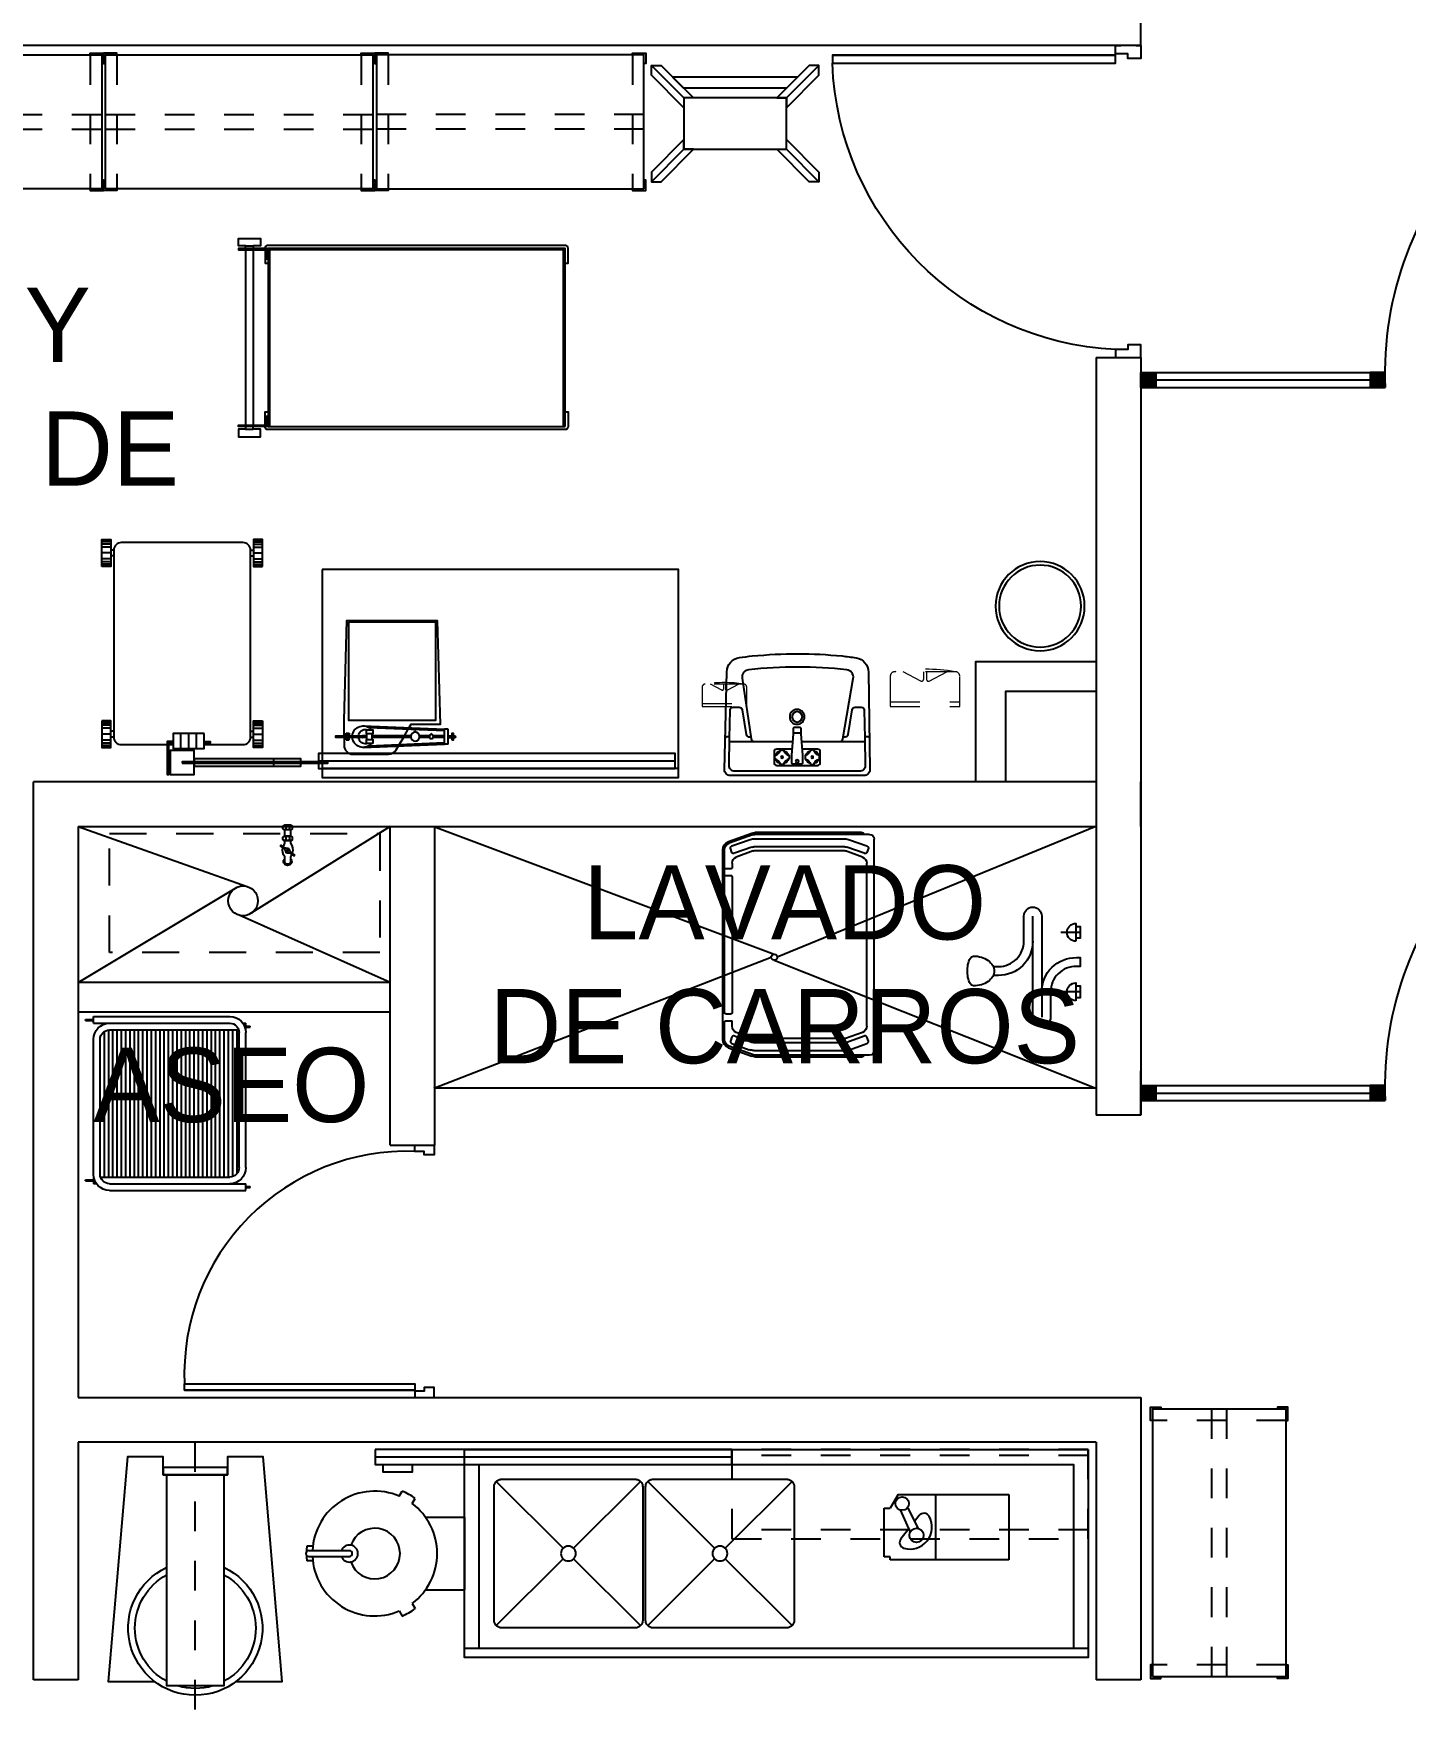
# Model space of a CAD drawing. Header units: millimetres. Extents: x 2523 to 2756, y 378 to 482.
# Drawn here: x 2660.9 to 2665.52, y 392.75 to 398.39 of the extents above; entities that cross this region are included whole.
import ezdxf

# ---------------------------------------------------------------- set-up
doc = ezdxf.new("R2010")
doc.units = ezdxf.units.MM
for name, pattern in [('HIDDEN2', [0.1875, 0.125, -0.0625]), ('HIDDEN5', [0.07, 0.04, -0.03]), ('PLANTA BAJA$0$BLOQUE NUTRICION$0$MCDASH12', [0.999978, 0.500008, -0.249985, 3.87573e-05, -0.249946])]:
    doc.linetypes.add(name, pattern=pattern)
for name, color, linetype in [('1-mob', 1, 'Continuous'), ('CANCEL', 6, 'Continuous'), ('MOB FIJO', 161, 'Continuous'), ('MOBILIARIO', 161, 'Continuous'), ('MOBSANIT', 161, 'Continuous'), ('PISOS', 1, 'Continuous')]:
    doc.layers.add(name, color=color, linetype=linetype)
doc.layers.add('MOB', color=161, linetype='Continuous', lineweight=15)
doc.styles.add('STYLE1', font='GOTHIC.TTF')

# ---------------------------------------------------------------- blocks, each defined once
blk = doc.blocks.new('PK120')
at = {"layer": 'CANCEL'}
blk.add_lwpolyline([(1.1783, -0.025), (1.1783, 1.175), (1.1306, 1.175), (1.1306, -0.025), (1.1783, -0.025), (1.1783, 1.165)], dxfattribs=at)
blk.add_arc((1.1237, 0.0502), 1.1248, 89.6506, 182.5573, dxfattribs=at)
blk = doc.blocks.new('P105')
at = {"color": 2}
blk.add_lwpolyline([(0.0317, 1.0382), (0.0317, 0.0853), (0.0317, 1.0382), (0.0594, 1.0382), (0.0594, 0.0853), (0.0317, 0.0853)], close=True, dxfattribs=at)
for points in [[(0, 0.0161), (0, 0), (0.0432, 0), (0.0432, 0.0443), (0.0277, 0.0443), (0.0277, 0.0853), (0, 0.0853), (0, 0.0678)], [(1.05, 0.0161), (1.05, 0), (1.0068, 0), (1.0068, 0.0443), (1.0223, 0.0443), (1.0223, 0.0853), (1.05, 0.0853), (1.05, 0.0678)]]:
    blk.add_lwpolyline(points, dxfattribs=at)
at = {"color": 8}
blk.add_arc((0.024, 0.0394), 0.9994, 2.6275, 87.9667, dxfattribs=at)
blk = doc.blocks.new('A$C190E7DBA')
at = {"layer": 'MOBILIARIO'}
for p, q in [((-0.0852, -0.0115), (-0.0852, 0.0107)), ((-0.0819, 0.006), (-0.0736, 0.006)), ((-0.0702, -0.0115), (-0.0702, 0.0107)), ((-0.0702, 0.01), (-0.0484, 0.01)), ((-0.0484, -0.0115), (-0.0484, 0.0107)), ((-0.0451, 0.006), (-0.0368, 0.006)), ((-0.0334, -0.0115), (-0.0334, 0.0107)), ((0.0027, 0.0022), (-0.0029, -0.0019)), ((0.0029, 0.0019), (-0.0027, -0.0022)), ((-0.0819, -0.0067), (-0.0736, -0.0067)), ((-0.0702, -0.01), (-0.0484, -0.01)), ((-0.0451, -0.0067), (-0.0368, -0.0067))]:
    blk.add_line(p, q, dxfattribs=at)
for points in [[(-0.0736, -0.0155, 0.763328), (-0.0736, -0.0067, 0.52558), (-0.0736, 0.006, 0.702359), (-0.0736, 0.0155), (-0.0819, 0.0155, 0.702359), (-0.0819, 0.006, 0.52558), (-0.0819, -0.0067, 0.763328), (-0.0819, -0.0155)], [(-0.0368, -0.0155, 0.763328), (-0.0368, -0.0067, 0.52558), (-0.0368, 0.006, 0.702359), (-0.0368, 0.0155), (-0.0451, 0.0155, 0.702359), (-0.0451, 0.006, 0.52558), (-0.0451, -0.0067, 0.763328), (-0.0451, -0.0155)], [(0.0143, -0.023), (0.0065, -0.0124, 0.162144), (0, -0.0075, -0.507847), (-0.0071, 0.0023, 0.162144), (-0.0098, 0.01), (-0.0175, 0.0207, -1), (-0.0143, 0.023), (-0.0065, 0.0124, 0.162144), (0, 0.0075, -0.507847), (0.0071, -0.0023, 0.162144), (0.0098, -0.01), (0.0175, -0.0207, -1)]]:
    blk.add_lwpolyline(points, format="xyb", close=True, dxfattribs=at)
for points in [[(-0.0334, 0.01), (-0.0251, 0.01, -0.081673), (-0.0135, 0.0152)], [(0.0123, -0.0136, 0.082287), (0.0213, -0.0095), (0.0385, -0.0095, 0.789474), (0.0385, 0.0095), (0.0213, 0.0095, 0.215191), (-0.0092, 0.0161)], [(-0.0334, -0.01), (-0.0251, -0.01, 0.247261), (0.0085, -0.0152)]]:
    blk.add_lwpolyline(points, format="xyb", dxfattribs=at)
blk.add_circle((0, 0), 0.00346, dxfattribs=at)
blk.add_arc((0.0362, 0), 0.0138, 223.6359, 136.3641, dxfattribs=at)
blk = doc.blocks.new('ASEO')
at = {"layer": 'MOBILIARIO'}
for p, q in [((0, 0.525), (0.5081, 0.2989)), ((1.05, 0.525), (0.5144, 0.2047)), ((0, 0), (0.4751, 0.2967)), ((1.05, 0), (0.4814, 0.2025))]:
    blk.add_line(p, q, dxfattribs=at)
at = {"layer": 'MOBILIARIO', "linetype": 'HIDDEN2'}
blk.add_lwpolyline([(0.0344, 0.0246), (0.0344, 0.4246), (0.9444, 0.4246), (0.9444, 0.0246)], close=True, dxfattribs=at)
at = {"layer": 'MOBILIARIO'}
blk.add_circle((0.4948, 0.2507), 0.05, dxfattribs=at)
at = {"layer": 'PISOS'}
for p, q in [((0, 0.625), (1.05, 0.625)), ((0, 0.525), (1.05, 0.525))]:
    blk.add_line(p, q, dxfattribs=at)
at = {"layer": 'MOBILIARIO', "xscale": -1, "rotation": 270.0000000000211}
blk.add_blockref('A$C190E7DBA', (0.3448, 0.0816), dxfattribs=at)
blk = doc.blocks.new('10260204')
at = {"color": 8, "linetype": 'HIDDEN5'}
for p, q in [((0.0499, -0.0113), (0.0499, -0.4612)), ((0.8726, -0.0113), (0.8726, -0.4612)), ((0.0113, -0.2112), (0.9113, -0.2112)), ((0.0113, -0.2613), (0.9113, -0.2613))]:
    blk.add_line(p, q, dxfattribs=at)
for points in [[(0.0499, -0.0113), (0.0499, -0.0049), (0.0049, -0.0049), (0.0049, -0.0399), (0.0113, -0.0399)], [(0.8726, -0.0113), (0.8726, -0.0049), (0.9176, -0.0049), (0.9176, -0.0399), (0.9113, -0.0399)], [(0.0499, -0.4612), (0.0499, -0.4676), (0.0049, -0.4676), (0.0049, -0.4326), (0.0113, -0.4326)], [(0.8726, -0.4612), (0.8726, -0.4676), (0.9176, -0.4676), (0.9176, -0.4326), (0.9113, -0.4326)]]:
    blk.add_lwpolyline(points)
blk.add_lwpolyline([(0.0113, -0.4612), (0.0113, -0.0113), (0.9113, -0.0113), (0.9113, -0.4612)], close=True)
blk = doc.blocks.new('PLANTA BAJA$0$BLOQUE NUTRICION$0$M__230_R__D_FREG__IZ')
at = {"linetype": 'Continuous'}
for p, q in [((99, 32.0001), (-111, 32.0001)), ((-100.2678, 24.2678), (-77.7678, 1.7679)), ((-51.7322, 24.2678), (-74.2322, 1.7679)), ((-49.2678, 24.2678), (-26.7678, 1.7679)), ((-0.7322, 24.2678), (-23.2322, 1.7679)), ((-77.7678, -1.7678), (-100.2678, -24.2678)), ((-74.2322, -1.7678), (-51.7322, -24.2678)), ((-26.7678, -1.7678), (-49.2678, -24.2678)), ((-23.2322, -1.7678), (-0.7322, -24.2678))]:
    blk.add_line(p, q, dxfattribs=at)
for points in [[(99, -35), (99, 35), (-111, 35), (-111, -35)], [(-51, 22.5), (-51.012, 22.7445), (-51.0479, 22.9872), (-51.1075, 23.2253), (-51.1901, 23.4563), (-51.295, 23.6782), (-51.4211, 23.8886), (-51.5672, 24.0858), (-51.7322, 24.2678), (-51.9138, 24.4324), (-52.1109, 24.5786), (-52.3213, 24.7047), (-52.5431, 24.8097), (-52.7742, 24.8923), (-53.0122, 24.952), (-53.2549, 24.988), (-53.5, 25), (-98.5, 25), (-98.7451, 24.988), (-98.9878, 24.952), (-99.2258, 24.8923), (-99.4569, 24.8097), (-99.6787, 24.7047), (-99.8891, 24.5786), (-100.0862, 24.4324), (-100.2678, 24.2678), (-100.4328, 24.0857), (-100.5789, 23.8886), (-100.705, 23.6781), (-100.8099, 23.4563), (-100.8925, 23.2252), (-100.9521, 22.9872), (-100.988, 22.7445), (-101, 22.5), (-101, -22.5), (-100.988, -22.7445), (-100.9521, -22.9872), (-100.8925, -23.2253), (-100.8099, -23.4563), (-100.705, -23.6781), (-100.5789, -23.8886), (-100.4328, -24.0857), (-100.2678, -24.2678), (-100.0862, -24.4324), (-99.8891, -24.5786), (-99.6787, -24.7047), (-99.4569, -24.8097), (-99.2258, -24.8923), (-98.9878, -24.952), (-98.7451, -24.988), (-98.5, -25), (-53.5, -25), (-53.2549, -24.988), (-53.0122, -24.952), (-52.7742, -24.8923), (-52.5431, -24.8097), (-52.3213, -24.7047), (-52.1109, -24.5786), (-51.9138, -24.4324), (-51.7322, -24.2678), (-51.5672, -24.0858), (-51.4211, -23.8886), (-51.295, -23.6782), (-51.1901, -23.4563), (-51.1075, -23.2253), (-51.0479, -22.9872), (-51.012, -22.7445), (-51, -22.5), (-51, 22.5)], [(0, -22.5), (0, 22.5), (-0.012, 22.7445), (-0.0479, 22.9872), (-0.1075, 23.2253), (-0.1901, 23.4563), (-0.295, 23.6782), (-0.4211, 23.8886), (-0.5672, 24.0858), (-0.7322, 24.2678), (-0.9138, 24.4324), (-1.1109, 24.5786), (-1.3213, 24.7047), (-1.5431, 24.8097), (-1.7742, 24.8923), (-2.0122, 24.952), (-2.2549, 24.988), (-2.5, 25), (-47.5, 25), (-47.7451, 24.988), (-47.9878, 24.952), (-48.2258, 24.8923), (-48.4569, 24.8097), (-48.6787, 24.7047), (-48.8891, 24.5786), (-49.0862, 24.4324), (-49.2678, 24.2678), (-49.4328, 24.0857), (-49.5789, 23.8886), (-49.705, 23.6781), (-49.8099, 23.4563), (-49.8925, 23.2252), (-49.9521, 22.9872), (-49.988, 22.7445), (-50, 22.5), (-50, -22.5), (-49.988, -22.7445), (-49.9521, -22.9872), (-49.8925, -23.2253), (-49.8099, -23.4563), (-49.705, -23.6781), (-49.5789, -23.8886), (-49.4328, -24.0857), (-49.2678, -24.2678), (-49.0862, -24.4324), (-48.8891, -24.5786), (-48.6787, -24.7047), (-48.4569, -24.8097), (-48.2258, -24.8923), (-47.9878, -24.952), (-47.7451, -24.988), (-47.5, -25), (-2.5, -25), (-2.2549, -24.988), (-2.0122, -24.952), (-1.7742, -24.8923), (-1.5431, -24.8097), (-1.3213, -24.7047), (-1.1109, -24.5786), (-0.9138, -24.4324), (-0.7322, -24.2678), (-0.5672, -24.0858), (-0.4211, -23.8886), (-0.295, -23.6782), (-0.1901, -23.4563), (-0.1075, -23.2253), (-0.0479, -22.9872), (-0.012, -22.7445), (0, -22.5)]]:
    blk.add_lwpolyline(points, close=True, dxfattribs=at)
blk.add_lwpolyline([(-106, 32.0001), (-106, -30), (94, -30), (94, 32.0001)], dxfattribs=at)
for centre in [(-76, 0), (-25, 0)]:
    blk.add_circle(centre, 2.5, dxfattribs=at)
blk = doc.blocks.new('PLANTA BAJA$0$BLOQUE NUTRICION$0$PB-Servicios Generales$0$IMHO6115')
for p, q in [((0.3146, -0.0169), (0.3247, 0.0005)), ((0.3579, -0.0419), (0.368, -0.0245)), ((0.4029, -0.088), (0.534, -0.088)), ((0.534, -0.088), (0.534, -0.332)), ((0.0235, -0.185), (0.0034, -0.185)), ((0.0097, -0.2003), (0.1468, -0.2003)), ((0.0097, -0.2197), (0.1468, -0.2197)), ((0.0235, -0.235), (0.0034, -0.235)), ((0.4029, -0.332), (0.534, -0.332)), ((0.3579, -0.3781), (0.368, -0.3955)), ((0.3146, -0.4031), (0.3247, -0.4205))]:
    blk.add_line(p, q)
for centre, radius, start, end in [((0.232, -0.21), 0.23, 53.7599, 66.2401), ((0.232, -0.21), 0.21, 66.8371, 177.3538), ((0.232, -0.21), 0.21, 306.8371, 53.1629), ((0.232, -0.21), 0.0852, 199.2301, 160.7699), ((0.0097, -0.21), 0.0097, 90, 270), ((0.232, -0.21), 0.23, 173.7599, 178.5056), ((0.232, -0.21), 0.23, 181.4944, 186.2401), ((0.232, -0.21), 0.21, 182.6462, 293.1629), ((0.1468, -0.21), 0.0285, 199.907, 160.093), ((0.1468, -0.21), 0.0097, 273.2603, 86.7397), ((0.232, -0.21), 0.23, 293.7599, 306.2401)]:
    blk.add_arc(centre, radius, start, end)
blk = doc.blocks.new('PLANTA BAJA$0$BLOQUE NUTRICION$0$BATIDORA_19_LTS_')
at = {"linetype": 'PLANTA BAJA$0$BLOQUE NUTRICION$0$MCDASH12'}
blk.add_line((0, -67.826), (0, 8.981), dxfattribs=at)
at = {"linetype": 'Continuous'}
blk.add_line((-9, 0), (9, 0), dxfattribs=at)
for points in [[(-11.38, -60), (-24.4, -60), (-19.05, 3), (-9, 3), (-9, -2), (9, -2), (9, 3), (19.05, 3), (24.4, -60), (11.38, -60)], [(-8, -2), (-8, -61.215), (8, -61.215), (8, -2)]]:
    blk.add_lwpolyline(points, dxfattribs=at)
blk.add_lwpolyline([(-9, 0), (9, 0), (9, -2), (-9, -2)], close=True, dxfattribs=at)
for radius, start, end in [(18.828, 115.14411, 64.85589), (16.938, 118.18391, 241.81609), (16.938, 298.18391, 61.81609), (16.938, 253.1987, 286.8013)]:
    blk.add_arc((0, -45), radius, start, end, dxfattribs=at)
blk = doc.blocks.new('imhofp100')
for p, q in [((0, -0.3728), (0, 0)), ((0, 0), (0.22, 0)), ((0.22, 0), (0.22, -0.4)), ((0.22, -0.2458), (0, -0.2458)), ((0.0463, -0.3405), (0.1142, -0.3053)), ((0.0522, -0.3662), (0.1265, -0.3326)), ((0.0708, -0.3018), (0.0906, -0.3175)), ((0.1158, -0.3375), (0.1492, -0.3639)), ((0, -0.3728), (0.0464, -0.4)), ((0.0464, -0.42), (0.0464, -0.4)), ((0.2101, -0.42), (0.0464, -0.42)), ((0.2101, -0.4), (0.2101, -0.42)), ((0.22, -0.4), (0.2101, -0.4))]:
    blk.add_line(p, q)
for centre, radius in [((0.0307, -0.3595), 0.0226), ((0.1373, -0.3112), 0.0239)]:
    blk.add_circle(centre, radius)
for centre, radius, start, end in [((0.0832, -0.2862), 0.02, 119.8076, 231.6194), ((0.11, -0.3329), 0.0738, 343.4311, 119.8076), ((0.1616, -0.3482), 0.02, 231.6194, 343.4311)]:
    blk.add_arc(centre, radius, start, end)
blk = doc.blocks.new('91230109')
for p, q in [((0.3091, 0.4125), (0.3091, 0.4025)), ((0.3091, 0.3975), (0.3091, 0.3875)), ((-0.23, 0.315), (-0.24, 0.315)), ((-0.23, 0.295), (-0.24, 0.295)), ((0.23, 0.315), (0.24, 0.315)), ((0.23, 0.295), (0.24, 0.295)), ((-0.23, -0.295), (-0.24, -0.295)), ((-0.23, -0.315), (-0.24, -0.315)), ((0.23, -0.295), (0.24, -0.295)), ((0.23, -0.315), (0.24, -0.315))]:
    blk.add_line(p, q)
at = {"color": 8}
for p, q in [((-0.24, 0.3475), (-0.27, 0.3475)), ((-0.24, 0.3425), (-0.27, 0.3425)), ((-0.004, 0.3529), (-0.004, 0.3029)), ((0.022, 0.3529), (0.022, 0.3029)), ((0.0481, 0.3529), (0.0481, 0.3029)), ((0.24, 0.3475), (0.27, 0.3475)), ((0.24, 0.3425), (0.27, 0.3425)), ((-0.24, 0.335), (-0.27, 0.335)), ((-0.24, 0.325), (-0.27, 0.325)), ((-0.24, 0.305), (-0.27, 0.305)), ((-0.24, 0.285), (-0.27, 0.285)), ((0.24, 0.335), (0.27, 0.335)), ((0.24, 0.325), (0.27, 0.325)), ((0.24, 0.305), (0.27, 0.305)), ((0.24, 0.285), (0.27, 0.285)), ((-0.24, 0.275), (-0.27, 0.275)), ((-0.24, 0.2675), (-0.27, 0.2675)), ((-0.24, 0.2625), (-0.27, 0.2625)), ((0.24, 0.275), (0.27, 0.275)), ((0.24, 0.2675), (0.27, 0.2675)), ((0.24, 0.2625), (0.27, 0.2625)), ((-0.24, -0.2625), (-0.27, -0.2625)), ((-0.24, -0.2675), (-0.27, -0.2675)), ((-0.24, -0.275), (-0.27, -0.275)), ((0.24, -0.2625), (0.27, -0.2625)), ((0.24, -0.2675), (0.27, -0.2675)), ((0.24, -0.275), (0.27, -0.275)), ((-0.24, -0.285), (-0.27, -0.285)), ((-0.24, -0.305), (-0.27, -0.305)), ((-0.24, -0.325), (-0.27, -0.325)), ((-0.24, -0.335), (-0.27, -0.335)), ((0.24, -0.285), (0.27, -0.285)), ((0.24, -0.305), (0.27, -0.305)), ((0.24, -0.325), (0.27, -0.325)), ((0.24, -0.335), (0.27, -0.335)), ((-0.24, -0.3425), (-0.27, -0.3425)), ((-0.24, -0.3475), (-0.27, -0.3475)), ((0.24, -0.3425), (0.27, -0.3425)), ((0.24, -0.3475), (0.27, -0.3475))]:
    blk.add_line(p, q, dxfattribs=at)
for points in [[(-0.03, 0.3297), (-0.05, 0.3297), (-0.05, 0.44), (-0.045, 0.44), (-0.045, 0.3347), (-0.03, 0.3347)], [(0.0741, 0.3297), (0.0941, 0.3297), (0.0941, 0.3347), (0.0741, 0.3347)]]:
    blk.add_lwpolyline(points, dxfattribs=at)
for points in [[(0.04, 0.3975), (0.04, 0.36), (-0.04, 0.36), (-0.04, 0.44), (0.04, 0.44), (0.04, 0.4025)], [(0.04, 0.4025), (0.04, 0.4125), (0.3995, 0.4125), (0.3995, 0.4025)], [(0.3995, 0.3975), (0.3995, 0.3875), (0.04, 0.3875), (0.04, 0.3975)]]:
    blk.add_lwpolyline(points)
blk.add_lwpolyline([(0, 0.4025), (0.49, 0.4025), (0.49, 0.3975), (0, 0.3975)], close=True, dxfattribs=at)
for points in [[(-0.27, 0.26), (-0.27, 0.35), (-0.24, 0.35), (-0.24, 0.26)], [(0.0741, 0.3029), (-0.03, 0.3029), (-0.03, 0.3529), (0.0741, 0.3529)], [(0.27, 0.26), (0.27, 0.35), (0.24, 0.35), (0.24, 0.26)], [(-0.27, -0.26), (-0.27, -0.35), (-0.24, -0.35), (-0.24, -0.26)], [(0.27, -0.26), (0.27, -0.35), (0.24, -0.35), (0.24, -0.26)]]:
    blk.add_lwpolyline(points, close=True)
at = {"linetype": 'Continuous'}
blk.add_lwpolyline([(0.0741, 0.34), (0.205, 0.34, -0.414214), (0.23, 0.315), (0.23, -0.315, -0.414214), (0.205, -0.34), (-0.205, -0.34, -0.414214), (-0.23, -0.315), (-0.23, 0.315, -0.414214), (-0.205, 0.34), (-0.05, 0.34)], format="xyb", dxfattribs=at)
blk.add_lwpolyline([(-0.045, 0.34), (-0.03, 0.34)], dxfattribs=at)
blk = doc.blocks.new('91230059')
at = {"color": 8, "linetype": 'Continuous'}
for p, q in [((-0.1548, 0.3932), (-0.1548, 0.402)), ((-0.1548, 0.402), (-0.1499, 0.402)), ((-0.1499, 0.402), (-0.1499, 0.3932)), ((-0.1492, 0.402), (-0.1443, 0.402)), ((-0.1492, 0.3932), (-0.1492, 0.402)), ((-0.1443, 0.402), (-0.1443, 0.3932)), ((-0.0845, 0.4007), (-0.0845, 0.3814)), ((-0.0666, 0.4007), (-0.0666, 0.3814)), ((-0.1548, 0.3885), (-0.1548, 0.3797)), ((-0.1548, 0.3797), (-0.1499, 0.3797)), ((-0.1499, 0.3797), (-0.1499, 0.3885)), ((-0.1492, 0.3885), (-0.1492, 0.3797)), ((-0.1492, 0.3797), (-0.1443, 0.3797)), ((-0.1443, 0.3797), (-0.1443, 0.3885)), ((-0.0845, 0.3934), (-0.0977, 0.3934)), ((-0.0845, 0.3884), (-0.0977, 0.3884)), ((0.0637, 0.3934), (-0.0666, 0.3934)), ((0.0637, 0.3884), (-0.0666, 0.3884)), ((0.0772, 0.3761), (0.0772, 0.3717)), ((0.0772, 0.3717), (0.0793, 0.3717)), ((0.0793, 0.3761), (0.0793, 0.3717)), ((0.1262, 0.3934), (0.0928, 0.3934)), ((0.1262, 0.3884), (0.0928, 0.3884)), ((0.1314, 0.3842), (0.1314, 0.3798)), ((0.1314, 0.3798), (0.1334, 0.3798)), ((0.1334, 0.3842), (0.1334, 0.3798)), ((0.1767, 0.3934), (0.1386, 0.3934)), ((0.1767, 0.3884), (0.1386, 0.3884)), ((0.1895, 0.3934), (0.2017, 0.3934)), ((0.1895, 0.3884), (0.2017, 0.3884)), ((0.2066, 0.3934), (0.2128, 0.3934)), ((0.2066, 0.3884), (0.2128, 0.3884)), ((0.2128, 0.3934), (0.2151, 0.3909)), ((0.2128, 0.3884), (0.2151, 0.3909))]:
    blk.add_line(p, q, dxfattribs=at)
at = {"linetype": 'Continuous'}
for p, q in [((-0.0974, 0.427), (0.1767, 0.4161)), ((-0.0778, 0.4213), (0.1765, 0.4111)), ((0.0381, 0.3934), (0.0245, 0.4172)), ((0.1767, 0.4161), (0.1767, 0.3656)), ((0.1895, 0.4161), (0.1767, 0.4161)), ((0.1895, 0.4161), (0.1895, 0.3656)), ((-0.0974, 0.3547), (0.1767, 0.3656)), ((-0.0778, 0.3605), (0.1765, 0.3706)), ((0.0537, 0.3658), (0.0409, 0.3884)), ((0.1895, 0.3656), (0.1767, 0.3656))]:
    blk.add_line(p, q, dxfattribs=at)
blk.add_lwpolyline([(-0.1613, 0.3934), (-0.1613, 0.42, -0.414214), (-0.1313, 0.45), (-0.0116, 0.45, -0.269576), (0.0145, 0.4348), (0.0216, 0.4223)], format="xyb", dxfattribs=at)
at = {"color": 8, "linetype": 'Continuous'}
for points in [[(-0.0649, 0.4145), (-0.0862, 0.4145), (-0.0862, 0.4007), (-0.0649, 0.4007)], [(0.2017, 0.4018), (0.2066, 0.4018), (0.2066, 0.3804), (0.2017, 0.3804)], [(-0.0862, 0.3814), (-0.0862, 0.3675), (-0.0649, 0.3675), (-0.0649, 0.3814)], [(-0.1463, 0.0054), (-0.1463, 0.335), (0.1472, 0.335), (0.1472, 0.0054)]]:
    blk.add_lwpolyline(points, close=True, dxfattribs=at)
blk.add_lwpolyline([(-0.1006, 0.3934), (-0.189, 0.3934), (-0.189, 0.3884), (-0.1006, 0.3884)], dxfattribs=at)
at = {"linetype": 'Continuous'}
blk.add_lwpolyline([(-0.1613, 0.3884), (-0.1613, 0.335), (-0.1522, 0), (0.1522, 0), (0.1622, 0.35), (0.0628, 0.35), (0.0565, 0.3609)], dxfattribs=at)
at = {"color": 8, "linetype": 'Continuous'}
for centre, radius in [((0.0782, 0.3909), 0.0148), ((0.1324, 0.3909), 0.00669), ((-0.0992, 0.3909), 0.00289)]:
    blk.add_circle(centre, radius, dxfattribs=at)
at = {"linetype": 'Continuous'}
for centre, radius, start, end in [((-0.0974, 0.3909), 0.0362, 40.8427, 175.3997), ((-0.0886, 0.3909), 0.0245, 82.7159, 172.6402), ((-0.0974, 0.3909), 0.0362, 184.6003, 319.8471), ((-0.0886, 0.3909), 0.0245, 187.3598, 277.2841)]:
    blk.add_arc(centre, radius, start, end, dxfattribs=at)
blk = doc.blocks.new('76090602')
blk.add_line((0, -0.03), (1.2, -0.03))
blk.add_lwpolyline([(1.2, -0.7), (1.2, 0), (0, 0), (0, -0.7)], close=True)
blk = doc.blocks.new('LVVZ1VS')
at = {"color": 8}
blk.add_line((0.0119, -0.143), (-0.0121, -0.143), dxfattribs=at)
for points in [[(0.2404, -0.3477), (0.2446, -0.0203, 0.418008), (0.2246, 0), (-0.2246, 0, 0.421093), (-0.2446, -0.0205), (-0.2369, -0.3488, 0.362961), (-0.1946, -0.3971, 0.013873), (-0.1511, -0.4026, 0.023993), (0.0024, -0.41, 0.024799), (0.1509, -0.4026, 0.015126), (0.1983, -0.3965, 0.364514)], [(-0.0748, -0.0675, -0.247805), (-0.0567, -0.0856, 0.116963), (-0.0455, -0.0856, -0.247805), (-0.0274, -0.0675, 0.116963), (-0.0274, -0.0563, -0.247805), (-0.0455, -0.0382, 0.116963), (-0.0567, -0.0382, -0.247805), (-0.0748, -0.0563, 0.116963)], [(0.0119, -0.1403), (0.0182, -0.0688, 0.015831), (0.0182, -0.0686), (0.0182, -0.0422, 0.414214), (0.0142, -0.0382), (-0.0144, -0.0382, 0.414214), (-0.0184, -0.0422), (-0.0184, -0.0686, 0.015831), (-0.0184, -0.0688), (-0.0121, -0.1403, -0.015831), (-0.0121, -0.1406), (-0.0121, -0.1593, 0.414214), (-0.0081, -0.1633), (0.0079, -0.1633, 0.414214), (0.0119, -0.1593), (0.0119, -0.1406, -0.015831)], [(0.0746, -0.0675, 0.247805), (0.0565, -0.0856, -0.116963), (0.0453, -0.0856, 0.247805), (0.0272, -0.0675, -0.116963), (0.0272, -0.0563, 0.247805), (0.0453, -0.0382, -0.116963), (0.0565, -0.0382, 0.247805), (0.0746, -0.0563, -0.116963)]]:
    blk.add_lwpolyline(points, format="xyb", close=True)
for points in [[(0.2433, -0.1266, -0.408931), (0.2398, -0.13), (0.2311, -0.13, -0.419516), (0.2276, -0.1264), (0.2293, -0.0354, 0.49024), (0.2093, -0.015), (-0.2095, -0.015, 0.425911), (-0.2295, -0.035), (-0.2278, -0.1264, -0.419516), (-0.2313, -0.13), (-0.2386, -0.13, -0.408931), (-0.2421, -0.1265)], [(-0.0171, -0.089), (-0.0685, -0.089, -0.414214), (-0.078, -0.0795), (-0.078, -0.0439, -0.414214), (-0.0685, -0.0344), (0.0683, -0.0344, -0.414214), (0.0778, -0.0439), (0.0778, -0.0795, -0.414214), (0.0683, -0.089), (0.0169, -0.089)], [(0.1443, -0.115, -0.368916), (0.1541, -0.1234), (0.1888, -0.3272, -0.428122), (0.1668, -0.356, -0.027474), (0.0024, -0.365, -0.026047), (-0.1634, -0.3564, -0.428854), (-0.1854, -0.3276), (-0.1544, -0.1234, -0.368908), (-0.1445, -0.115), (-0.0155, -0.115)]]:
    blk.add_lwpolyline(points, format="xyb")
for points in [[(-0.228, -0.115), (-0.1445, -0.115)], [(0.1443, -0.115), (0.2278, -0.115)]]:
    blk.add_lwpolyline(points, dxfattribs=at)
for points in [[(-0.2278, -0.1264), (-0.2261, -0.2202, 0.408931), (-0.2161, -0.23), (-0.195, -0.23, 0.368908), (-0.1851, -0.2216), (-0.1719, -0.1384, -0.336277), (-0.162, -0.13), (-0.1554, -0.13)], [(0.1552, -0.13), (0.1618, -0.13, -0.262297), (0.1717, -0.1384), (0.1849, -0.2216, 0.368908), (0.1947, -0.23), (0.2159, -0.23, 0.408931), (0.2259, -0.2202), (0.2276, -0.1264)]]:
    blk.add_lwpolyline(points, format="xyb", dxfattribs=at)
blk.add_lwpolyline([(0.0153, -0.115), (0.1443, -0.115)])
for centre, radius in [((-0.0001, -0.0485), 0.00515), ((-0.0511, -0.0619), 0.00337), ((-0.0511, -0.0619), 0.00337), ((0.0509, -0.0619), 0.00337), ((0.0509, -0.0619), 0.00337)]:
    blk.add_circle(centre, radius)
for radius in [0.025, 0.0175]:
    blk.add_circle((-0.0001, -0.1977), radius, dxfattribs=at)
for centre, start, end in [((-0.0511, -0.0619), 106.4867, 163.5133), ((-0.0511, -0.0619), 16.4867, 73.5133), ((0.0509, -0.0619), 106.4867, 163.5133), ((0.0509, -0.0619), 16.4867, 73.5133), ((-0.0511, -0.0619), 196.4867, 253.5133), ((-0.0511, -0.0619), 286.4867, 343.5133), ((0.0509, -0.0619), 196.4867, 253.5133), ((0.0509, -0.0619), 286.4867, 343.5133)]:
    blk.add_arc(centre, 0.0225, start, end, dxfattribs=at)
blk = doc.blocks.new('BLOQUE NUTRICION$0$ESCALERILLA_3_PELDA_')
at = {"linetype": 'Continuous'}
for p, q in [((-21.7088, 31.3088), (-9.6, 19.2)), ((21.7088, 31.3088), (9.6, 19.2)), ((-21.7088, -31.3088), (-9.6, -19.2)), ((21.7088, -31.3088), (9.6, -19.2))]:
    blk.add_line(p, q, dxfattribs=at)
for points in [[(-9.6, 19.2), (-5.9776, 19.2), (-18.0864, 31.3088), (-21.7088, 31.3088), (-21.7088, 27.6864), (-9.6, 15.5776)], [(9.6, 19.2), (5.9776, 19.2), (18.0864, 31.3088), (21.7088, 31.3088), (21.7088, 27.6864), (9.6, 15.5776)], [(-17.4, 23.3776), (-13.4, 19.3776), (-13.4, -19.3776), (-17.4, -23.3776)], [(-9.6, 19.2), (9.6, 19.2), (9.6, -19.2), (-9.6, -19.2)], [(-9.6, -19.2), (-5.9776, -19.2), (-18.0864, -31.3088), (-21.7088, -31.3088), (-21.7088, -27.6864), (-9.6, -15.5776)], [(9.6, -19.2), (5.9776, -19.2), (18.0864, -31.3088), (21.7088, -31.3088), (21.7088, -27.6864), (9.6, -15.5776)]]:
    blk.add_lwpolyline(points, close=True, dxfattribs=at)
blk = doc.blocks.new('BLOQUE NUTRICION$0$NUTRICION Y DIETETICA$0$NUTRICION$0$72560061')
at = {"color": 8}
for p, q in [((0, 0.3088), (-0.0256, 0.3088)), ((-0.0256, 0.295), (-0.0256, -0.295)), ((0, 0.3), (0, 0.3088)), ((0, -0.3088), (-0.0256, -0.3088)), ((0, -0.3), (0, -0.3088))]:
    blk.add_line(p, q, dxfattribs=at)
for points in [[(-1.0756, 0.25), (-1.0856, 0.25), (-1.0856, 0.3, -0.414214), (-1.0756, 0.31), (-0.0756, 0.31, -0.414214), (-0.0656, 0.3)], [(-1.0756, -0.25), (-1.0856, -0.25), (-1.0856, -0.3, 0.414214), (-1.0756, -0.31), (-0.0756, -0.31, 0.414214), (-0.0656, -0.3)]]:
    blk.add_lwpolyline(points, format="xyb", dxfattribs=at)
blk.add_lwpolyline([(-1.0756, -0.3), (-1.0756, 0.3), (-0.0756, 0.3), (-0.0756, -0.3)], close=True)
blk.add_lwpolyline([(-1.0706, -0.3), (-1.0706, 0.295), (-0.0806, 0.295), (-0.0806, -0.3)])
for points in [[(-0.0656, 0.295), (-0.0656, 0.25), (-0.0756, 0.25)], [(-0.0006, 0.3088), (0.0244, 0.3088), (0.0244, 0.3338), (-0.0506, 0.3338), (-0.0506, 0.3088), (-0.0256, 0.3088), (-0.0256, 0.3)], [(0, 0.295), (0, -0.295)], [(-0.0656, -0.295), (-0.0656, -0.25), (-0.0756, -0.25)], [(-0.0006, -0.3088), (0.0244, -0.3088), (0.0244, -0.3338), (-0.0506, -0.3338), (-0.0506, -0.3088), (-0.0256, -0.3088), (-0.0256, -0.3)]]:
    blk.add_lwpolyline(points, dxfattribs=at)
for points in [[(-0.0691, 0.265), (-0.0741, 0.265), (-0.0741, 0.3), (0.0244, 0.3), (0.0244, 0.295), (-0.0691, 0.295)], [(-0.0691, -0.265), (-0.0741, -0.265), (-0.0741, -0.3), (0.0244, -0.3), (0.0244, -0.295), (-0.0691, -0.295)]]:
    blk.add_lwpolyline(points, close=True, dxfattribs=at)
blk = doc.blocks.new('1N-cir-endo-ceye$0$TOCOCIRUGIA$0$438')
at = {"linetype": 'Continuous'}
for p, q in [((-0.51, 0.3375), (0, 0.3375)), ((0, 0.3375), (0, 0.3125)), ((0, 0.327), (0.016, 0.327)), ((0, 0.323), (0.016, 0.323)), ((0.016, 0.327), (0.016, 0.323)), ((-0.6, 0.302), (-0.6, 0.298)), ((-0.6, 0.302), (-0.57, 0.302)), ((-0.6, 0.298), (-0.57, 0.298)), ((-0.57, 0.2875), (-0.57, 0.3125)), ((-0.5587, 0.3125), (-0.57, 0.3125)), ((-0.57, 0.2875), (-0.5692, 0.2875)), ((-0.57, 0.2775), (-0.57, -0.2275)), ((-0.545, 0.2775), (-0.545, -0.2275)), ((-0.5435, 0.2875), (-0.06, 0.2875)), ((-0.529, 0.2875), (-0.529, -0.2569)), ((-0.513, 0.2875), (-0.513, -0.2624)), ((-0.51, 0.3125), (0, 0.3125)), ((-0.497, 0.2875), (-0.497, -0.2625)), ((-0.481, 0.2875), (-0.481, -0.2625)), ((-0.465, 0.2875), (-0.465, -0.2625)), ((-0.449, 0.2875), (-0.449, -0.2625)), ((-0.433, 0.2875), (-0.433, -0.2625)), ((-0.417, 0.2875), (-0.417, -0.2625)), ((-0.401, 0.2875), (-0.401, -0.2625)), ((-0.385, 0.2875), (-0.385, -0.2625)), ((-0.369, 0.2875), (-0.369, -0.2625)), ((-0.353, 0.2875), (-0.353, -0.2625)), ((-0.337, 0.2875), (-0.337, -0.2625)), ((-0.321, 0.2875), (-0.321, -0.2625)), ((-0.305, 0.2875), (-0.305, -0.2625)), ((-0.289, 0.2875), (-0.289, -0.2625)), ((-0.273, 0.2875), (-0.273, -0.2625)), ((-0.257, 0.2875), (-0.257, -0.2625)), ((-0.241, 0.2875), (-0.241, -0.2625)), ((-0.225, 0.2875), (-0.225, -0.2625)), ((-0.209, 0.2875), (-0.209, -0.2625)), ((-0.193, 0.2875), (-0.193, -0.2625)), ((-0.177, 0.2875), (-0.177, -0.2625)), ((-0.161, 0.2875), (-0.161, -0.2625)), ((-0.145, 0.2875), (-0.145, -0.2625)), ((-0.129, 0.2875), (-0.129, -0.2625)), ((-0.113, 0.2875), (-0.113, -0.2625)), ((-0.097, 0.2875), (-0.097, -0.2625)), ((-0.081, 0.2875), (-0.081, -0.2625)), ((-0.065, 0.2875), (-0.065, -0.2625)), ((-0.049, 0.2857), (-0.049, -0.2625)), ((-0.033, 0.2748), (-0.033, -0.2625)), ((-0.025, 0.2525), (-0.025, -0.2525)), ((0, 0.2525), (0, -0.2525)), ((-0.6, -0.298), (-0.6, -0.302)), ((-0.6, -0.298), (-0.57, -0.298)), ((-0.6, -0.302), (-0.57, -0.302)), ((-0.57, -0.2875), (-0.06, -0.2875)), ((-0.57, -0.2875), (-0.57, -0.3125)), ((-0.57, -0.3125), (-0.06, -0.3125)), ((-0.51, -0.2625), (-0.0265, -0.2625)), ((-0.0113, -0.2875), (0, -0.2875)), ((-0.0008, -0.2625), (0, -0.2625)), ((0, -0.2625), (0, -0.2875)), ((0, -0.273), (0.016, -0.273)), ((0, -0.277), (0.016, -0.277)), ((0.016, -0.273), (0.016, -0.277))]:
    blk.add_line(p, q, dxfattribs=at)
for centre, radius, start, end in [((-0.51, 0.2775), 0.06, 90, 180), ((-0.51, 0.2775), 0.035, 90, 180), ((-0.06, 0.2525), 0.06, 0, 90), ((-0.06, 0.2525), 0.035, 0, 90), ((-0.51, -0.2275), 0.06, 180, 270), ((-0.51, -0.2275), 0.035, 180, 270), ((-0.06, -0.2525), 0.06, 270, 0), ((-0.06, -0.2525), 0.035, 270, 0)]:
    blk.add_arc(centre, radius, start, end, dxfattribs=at)
blk = doc.blocks.new('Sesto circ')
for radius in [0.15, 0.138]:
    blk.add_circle((0, 0), radius)
blk = doc.blocks.new('96950017')
blk.add_line((0, -0.025), (1.2, -0.025))
blk.add_lwpolyline([(0, 0), (0, -0.05), (1.2, -0.05), (1.2, 0)], close=True)
blk = doc.blocks.new('37710256')
at = {"linetype": 'HIDDEN5'}
for p, q in [((0, -0.03), (1.2, -0.03)), ((0, -0.28), (1.2, -0.28))]:
    blk.add_line(p, q, dxfattribs=at)
blk.add_lwpolyline([(0, 0), (0, -0.3), (1.2, -0.3), (1.2, 0)], close=True, dxfattribs=at)
blk = doc.blocks.new('96950058')
blk.add_line((0, -0.025), (1.2, -0.025))
blk.add_lwpolyline([(0, 0), (0, -0.05), (1.2, -0.05), (1.2, 0)], close=True)
blk.add_lwpolyline([(0.025, -0.05), (0.025, -0.075), (0.125, -0.075), (0.125, -0.05)])
blk = doc.blocks.new('REGTELEF')
for p, q in [((0.045, 0.277), (0.045, 0.2932)), ((-0.1, 0), (-0.1, 0.065)), ((0.1, 0), (0.1, 0.065))]:
    blk.add_line(p, q)
for points in [[(0.0656, 0.3105, 0.083713), (0.0763, 0.3323, 0.072547), (0.0804, 0.36, 0.137637), (0.0772, 0.3664, 0.097247), (0.0653, 0.3741, 0.05423), (0.0503, 0.3783, 0.041158), (0.03, 0.38, 0.041158), (0.0097, 0.3783, 0.05423), (-0.0053, 0.3741, 0.097247), (-0.0172, 0.3664, 0.137637), (-0.0204, 0.36, 0.072547), (-0.0163, 0.3323, 0.083713), (-0.0056, 0.3105, 0.106586), (0.0116, 0.2949, 0.131323), (0.03, 0.29, 0.131323), (0.0484, 0.2949, 0.106586)], [(-0.07, 0.015, 1), (-0.13, 0.015)], [(0.13, 0.015, 1), (0.07, 0.015)]]:
    blk.add_lwpolyline(points, format="xyb", close=True)
for points in [[(0.015, 0.2932), (0.015, 0.2678)], [(-0.12, 0.015), (-0.12, 0), (-0.08, 0), (-0.08, 0.015)], [(0.08, 0.015), (0.08, 0), (0.12, 0), (0.12, 0.015)]]:
    blk.add_lwpolyline(points)
for points in [[(0.015, 0.275, -0.414214), (-0.07, 0.19), (-0.155, 0.19, 1), (-0.155, 0.13), (0.185, 0.13)], [(-0.07, 0.16, 0.414214), (0.045, 0.275, 0.414214)], [(0.1, 0.13, 0.419105), (-0.015, 0.013), (-0.015, 0), (0.015, 0), (0.015, 0.013, -0.420788), (0.1, 0.1), (0.185, 0.1, 1), (0.185, 0.16), (-0.155, 0.16)]]:
    blk.add_lwpolyline(points, format="xyb")
blk = doc.blocks.new('CBB221P')
for p, q in [((8.886, 0), (0.739, 0)), ((0.387, -0.247), (0.023, -1.247)), ((0.093, -1.272), (0.457, -0.272)), ((0.574, -0.391), (0.305, -1.131)), ((0.62, -1.246), (0.889, -0.505)), ((0.856, -0.392), (0.673, -0.326)), ((7.736, -0.075), (0.739, -0.075)), ((0.785, -1.306), (1.049, -0.58)), ((1.311, -0.397), (1.514, -0.397)), ((1.539, -0.1), (1.539, -0.369)), ((1.839, -0.125), (1.839, -0.343)), ((1.889, -0.397), (7.736, -0.397)), ((7.786, -0.125), (7.786, -0.343)), ((8.086, -0.1), (8.086, -0.369)), ((8.886, -0.075), (8.111, -0.075)), ((8.314, -0.397), (8.111, -0.397)), ((8.84, -1.306), (8.576, -0.58)), ((9.005, -1.246), (8.736, -0.505)), ((8.769, -0.392), (8.952, -0.326)), ((9.051, -0.391), (9.32, -1.131)), ((9.532, -1.272), (9.168, -0.272)), ((9.238, -0.247), (9.602, -1.247)), ((0, -1.375), (0, -1.388)), ((0, -1.375), (0, -1.375)), ((0, -5.95), (0, -1.388)), ((0.075, -6.3), (0.075, -1.375)), ((0.27, -1.329), (0.27, -5.246)), ((0.605, -5.246), (0.605, -1.329)), ((0.781, -5.246), (0.781, -1.329)), ((8.844, -5.246), (8.844, -1.329)), ((9.02, -5.246), (9.02, -1.329)), ((9.355, -1.329), (9.355, -5.246)), ((9.55, -6.3), (9.55, -1.375)), ((9.625, -1.375), (9.625, -1.375)), ((9.625, -1.375), (9.625, -5.988)), ((0.305, -5.444), (0.574, -6.184)), ((0.889, -6.07), (0.62, -5.329)), ((1.049, -5.995), (0.785, -5.269)), ((8.576, -5.995), (8.84, -5.269)), ((8.736, -6.07), (9.005, -5.329)), ((9.32, -5.444), (9.051, -6.184)), ((0, -5.95), (0, -5.988)), ((0.673, -6.249), (0.856, -6.183)), ((8.314, -6.178), (1.311, -6.178)), ((8.952, -6.249), (8.769, -6.183)), ((9.35, -6.5), (0.275, -6.5))]:
    blk.add_line(p, q)
at = {"flags": 128}
for points in [[(0.673, -0.326), (0.66, -0.322), (0.648, -0.322), (0.635, -0.324), (0.622, -0.33), (0.61, -0.338), (0.599, -0.348), (0.589, -0.361), (0.581, -0.375), (0.574, -0.391)], [(0.889, -0.505), (0.894, -0.489), (0.897, -0.473), (0.898, -0.457), (0.896, -0.442), (0.892, -0.428), (0.886, -0.416), (0.877, -0.405), (0.867, -0.398), (0.856, -0.392)], [(1.514, -0.397), (1.518, -0.396), (1.523, -0.395), (1.526, -0.393), (1.53, -0.39), (1.533, -0.387), (1.536, -0.383), (1.537, -0.379), (1.539, -0.374), (1.539, -0.369)], [(1.839, -0.343), (1.84, -0.353), (1.842, -0.362), (1.846, -0.37), (1.851, -0.378), (1.857, -0.384), (1.864, -0.39), (1.872, -0.394), (1.88, -0.396), (1.889, -0.397)], [(7.736, -0.397), (7.745, -0.396), (7.753, -0.394), (7.761, -0.39), (7.768, -0.384), (7.774, -0.378), (7.779, -0.37), (7.783, -0.362), (7.785, -0.353), (7.786, -0.343)], [(8.111, -0.397), (8.107, -0.396), (8.102, -0.395), (8.099, -0.393), (8.095, -0.39), (8.092, -0.387), (8.089, -0.383), (8.088, -0.379), (8.086, -0.374), (8.086, -0.369)], [(8.736, -0.505), (8.731, -0.489), (8.728, -0.473), (8.727, -0.457), (8.729, -0.442), (8.733, -0.428), (8.739, -0.416), (8.748, -0.405), (8.758, -0.398), (8.769, -0.392)], [(8.952, -0.326), (8.965, -0.322), (8.977, -0.322), (8.99, -0.324), (9.003, -0.33), (9.015, -0.338), (9.026, -0.348), (9.036, -0.361), (9.044, -0.375), (9.051, -0.391)], [(0.574, -6.184), (0.581, -6.2), (0.589, -6.214), (0.599, -6.227), (0.61, -6.237), (0.622, -6.245), (0.635, -6.251), (0.648, -6.253), (0.66, -6.253), (0.673, -6.249)], [(0.856, -6.183), (0.867, -6.177), (0.877, -6.17), (0.886, -6.159), (0.892, -6.147), (0.896, -6.133), (0.898, -6.118), (0.897, -6.102), (0.894, -6.086), (0.889, -6.07)], [(8.769, -6.183), (8.758, -6.177), (8.748, -6.17), (8.739, -6.159), (8.733, -6.147), (8.729, -6.133), (8.727, -6.118), (8.728, -6.102), (8.731, -6.086), (8.736, -6.07)], [(9.051, -6.184), (9.044, -6.2), (9.036, -6.214), (9.026, -6.227), (9.015, -6.237), (9.003, -6.245), (8.99, -6.251), (8.977, -6.253), (8.965, -6.253), (8.952, -6.249)]]:
    blk.add_lwpolyline(points, dxfattribs=at)
for centre, radius, start, end in [((0.739, -0.375), 0.375, 90, 160), ((8.886, -0.375), 0.375, 20, 90), ((0.739, -0.375), 0.3, 90, 160), ((1.311, -0.675), 0.278, 90, 160), ((1.514, -0.1), 0.025, 0, 90), ((1.889, -0.125), 0.05, 90, 180), ((7.736, -0.125), 0.05, 0, 90), ((8.111, -0.1), 0.025, 90, 180), ((8.314, -0.675), 0.278, 20, 90), ((8.886, -0.375), 0.3, 20, 90), ((0.375, -1.375), 0.375, 160, 180), ((0.375, -1.375), 0.3, 160, 180), ((0.85, -1.329), 0.58, 160, 180), ((0.85, -1.329), 0.245, 160, 180), ((0.85, -1.329), 0.0691, 160, 180), ((8.775, -1.329), 0.0691, 0, 20), ((8.775, -1.329), 0.245, 0, 20), ((8.775, -1.329), 0.58, 0, 20), ((9.25, -1.375), 0.3, 0, 20), ((9.25, -1.375), 0.375, 0, 20), ((0.85, -5.246), 0.58, 180, 200), ((0.85, -5.246), 0.245, 180, 200), ((0.85, -5.246), 0.0691, 180, 200), ((8.775, -5.246), 0.0691, 340, 0), ((8.775, -5.246), 0.245, 340, 0), ((8.775, -5.246), 0.58, 340, 0), ((0.075, -5.988), 0.075, 180, 255.52249), ((0.05, -6.084), 0.025, 0, 75.52249), ((0.275, -6.3), 0.2, 180, 270), ((1.311, -5.9), 0.278, 200, 270), ((8.314, -5.9), 0.278, 270, 340), ((9.35, -6.3), 0.2, 270, 0), ((9.575, -6.084), 0.025, 104.47751, 180), ((9.55, -5.988), 0.075, 284.47751, 0)]:
    blk.add_arc(centre, radius, start, end)
blk = doc.blocks.new('A$C14312871')
at = {"layer": 'MOBSANIT'}
for p, q in [((19.525, -7.5025), (20.6705, -7.9329)), ((21.7525, -7.5025), (20.6805, -7.9429)), ((19.525, -8.3833), (20.6605, -7.9429)), ((20.6705, -7.9529), (21.7525, -8.3833)), ((21.7525, -8.3833), (19.525, -8.3833))]:
    blk.add_line(p, q, dxfattribs=at)
blk.add_circle((20.6705, -7.9429), 0.01, dxfattribs=at)
at = {"layer": 'MOB FIJO', "ltscale": 0.1, "xscale": -0.01000000000021828, "yscale": 0.009999999999990905, "zscale": 0.01, "rotation": 180}
blk.add_blockref('PLANTA BAJA$0$BLOQUE NUTRICION$0$M__230_R__D_FREG__IZ', (20.7375, -9.95), dxfattribs=at)
at = {"layer": 'MOBILIARIO', "linetype": 'Continuous'}
for p in [(17.4951, -4.8951), (18.4077, -4.8951)]:
    blk.add_blockref('10260204', p, dxfattribs=at)
at = {"layer": 'MOBILIARIO', "linetype": 'Continuous', "xscale": -1}
blk.add_blockref('10260204', (20.2429, -4.8951), dxfattribs=at)
at = {"layer": 'MOBILIARIO', "ltscale": 0.01, "xscale": -0.009000000000014552, "yscale": 0.009000000000014552, "zscale": 0.009000000000000001, "rotation": 90}
blk.add_blockref('BLOQUE NUTRICION$0$ESCALERILLA_3_PELDA_', (20.5387, -5.1375), dxfattribs=at)
at = {"layer": 'MOBILIARIO', "extrusion": (-0.001185, -2.98962e-12, 0.999999), "xscale": -1}
blk.add_blockref('BLOQUE NUTRICION$0$NUTRICION Y DIETETICA$0$NUTRICION$0$72560061', (18.8908, -5.8573, -0.023), dxfattribs=at)
at = {"layer": 'MOBILIARIO', "xscale": -1}
for name, p, rotation in [('91230109', (18.6773, -6.8875), 180), ('Sesto circ', (21.5653, -6.7614), 180), ('91230059', (19.3837, -6.8097), 180), ('REGTELEF', (21.7007, -7.9593), 90)]:
    blk.add_blockref(name, p, dxfattribs=dict(at, rotation=rotation))
at = {"layer": 'MOBILIARIO'}
for name, p, rotation in [('76090602', (20.348, -7.3378), 180), ('96950017', (20.3367, -7.3078), 180), ('37710256', (21.7275, -9.9), 180), ('imhofp100', (21.4605, -9.7512), 270)]:
    blk.add_blockref(name, p, dxfattribs=dict(at, rotation=rotation))
for name, p, xscale, yscale, zscale, rotation in [('CBB221P', (20.4973, -7.5236), -0.07838698865401739, 0.07838698865401739, 0.07838698865400155, 90), ('1N-cir-endo-ceye$0$TOCOCIRUGIA$0$438', (18.8916, -8.424), -0.900000000000091, 0.8999999999999773, 0.9, 180)]:
    blk.add_blockref(name, p, dxfattribs=dict(at, xscale=xscale, yscale=yscale, zscale=zscale, rotation=rotation))
at = {"layer": 'MOBILIARIO', "linetype": 'Continuous', "xscale": -1, "rotation": 270}
blk.add_blockref('10260204', (22.4046, -10.3749), dxfattribs=at)
at = {"layer": 'MOBILIARIO', "xscale": -0.01200000000017099, "yscale": 0.01200000000028467, "zscale": 0.012}
blk.add_blockref('PLANTA BAJA$0$BLOQUE NUTRICION$0$BATIDORA_19_LTS_', (18.7215, -9.6609), dxfattribs=at)
at = {"layer": 'MOBILIARIO'}
for name, p in [('96950058', (19.3275, -9.6)), ('PLANTA BAJA$0$BLOQUE NUTRICION$0$PB-Servicios Generales$0$IMHO6115', (19.0935, -9.74))]:
    blk.add_blockref(name, p, dxfattribs=at)
at = {"layer": 'MOBSANIT', "extrusion": (0, 0, -1), "zscale": -1, "rotation": 180}
blk.add_blockref('LVVZ1VS', (-20.7476, -7.3317), dxfattribs=at)
blk = doc.blocks.new('917')
at = {"layer": 'MOB', "linetype": 'HIDDEN2', "ltscale": 0.5}
blk.add_line((0.075, -0.0101), (-0.075, -0.0101), dxfattribs=at)
blk.add_lwpolyline([(-0.075, 0), (-0.075, -0.065, 0.414214), (-0.065, -0.075), (0.065, -0.075, 0.414214), (0.075, -0.065), (0.075, 0)], format="xyb", close=True, dxfattribs=at)
for points in [[(-0.0034, -0.075), (-0.0034, -0.0582, 0.567125), (-0.0092, -0.0546), (-0.0472, -0.075)], [(0.0034, -0.075), (0.0034, -0.0582, -0.567125), (0.0092, -0.0546), (0.0472, -0.075)]]:
    blk.add_lwpolyline(points, format="xyb", dxfattribs=at)
blk.add_arc((0, 0.3235), 0.4037, 260.7351, 279.2649, dxfattribs=at)
blk = doc.blocks.new('A$C417955C4')
at = {"layer": '1-mob', "ltscale": 0.5, "xscale": 1.559999999999945, "yscale": 1.559999999999945, "zscale": 1.559999999999945, "rotation": 180}
blk.add_blockref('917', (21.178, -7.3275), dxfattribs=at)
at = {"layer": '1-mob', "ltscale": 0.5, "rotation": 180}
blk.add_blockref('917', (20.5027, -7.3275), dxfattribs=at)
blk = doc.blocks.new('P95')
at = {"color": 2}
blk.add_lwpolyline([(0.0317, 1.0892), (0.0317, 0.0863), (0.0317, 1.0892), (0.0594, 1.0892), (0.0594, 0.0863), (0.0317, 0.0863)], close=True, dxfattribs=at)
for points in [[(0, 0.0171), (0, 0.001), (0.0432, 0.001), (0.0432, 0.0453), (0.0277, 0.0453), (0.0277, 0.0863), (0, 0.0863), (0, 0.0688)], [(1.1, 0.0171), (1.1, 0.001), (1.0568, 0.001), (1.0568, 0.0453), (1.0723, 0.0453), (1.0723, 0.0863), (1.1, 0.0863), (1.1, 0.0688)]]:
    blk.add_lwpolyline(points, dxfattribs=at)
at = {"color": 7}
blk.add_arc((0.1019, 0.1191), 0.971, 358.06028, 92.50452, dxfattribs=at)

msp = doc.modelspace()

# ---------------------------------------------------------------- linework, layer by layer
at = {"ltscale": 0.5}
msp.add_line((2664.6266, 398.3512), (2664.6266, 398.5012), dxfattribs=at)
for p, q in [((2664.6266, 398.3512), (2656.8216, 398.3512)), ((2664.4766, 397.3012), (2664.4766, 394.7512)), ((2664.4766, 397.3012), (2664.6266, 397.3012)), ((2664.6266, 397.3012), (2664.6266, 394.7512)), ((2664.6266, 397.2512), (2665.4491, 397.2512)), ((2664.6266, 397.2262), (2665.4491, 397.2262)), ((2664.6266, 397.2012), (2665.4491, 397.2012)), ((2664.4766, 395.8737), (2660.8991, 395.8737)), ((2660.8991, 393.5512), (2660.8991, 395.8737)), ((2660.8991, 392.8512), (2660.8991, 395.8737)), ((2664.6266, 395.7237), (2664.6266, 395.8737)), ((2661.0491, 395.7237), (2664.4766, 395.7237)), ((2661.0491, 395.7237), (2661.0491, 393.8012)), ((2661.0491, 395.7237), (2661.0491, 393.8012)), ((2662.0991, 394.8012), (2662.0991, 395.7237)), ((2662.0991, 394.6512), (2662.0991, 395.7237)), ((2662.2491, 395.7237), (2662.2491, 394.8012)), ((2662.2491, 395.7237), (2662.2491, 394.6512)), ((2664.6266, 394.7512), (2664.6266, 394.9012)), ((2664.6266, 394.8512), (2665.4491, 394.8512)), ((2664.6266, 394.8262), (2665.4491, 394.8262)), ((2664.6266, 394.8012), (2665.4491, 394.8012)), ((2664.6266, 394.7512), (2664.4766, 394.7512)), ((2664.6266, 394.7512), (2664.4766, 394.7512)), ((2662.0991, 394.6512), (2662.2491, 394.6512)), ((2661.0491, 393.8012), (2664.6266, 393.8012)), ((2664.6266, 393.8012), (2664.6266, 392.8512)), ((2664.4766, 393.6512), (2661.0491, 393.6512)), ((2661.0491, 393.6512), (2661.0491, 392.8512)), ((2664.4766, 393.6512), (2664.4766, 392.8512)), ((2661.0491, 392.8512), (2660.8991, 392.8512)), ((2664.6266, 392.8512), (2664.4766, 392.8512))]:
    msp.add_line(p, q)
for points in [[(2664.6266, 397.2012), (2664.6266, 397.2512), (2664.6766, 397.2512), (2664.6766, 397.2012)], [(2665.4491, 397.2012), (2665.4491, 397.2512), (2665.3991, 397.2512), (2665.3991, 397.2012)], [(2664.6266, 394.8012), (2664.6266, 394.8512), (2664.6766, 394.8512), (2664.6766, 394.8012)], [(2665.4491, 394.8012), (2665.4491, 394.8512), (2665.3991, 394.8512), (2665.3991, 394.8012)]]:
    msp.add_lwpolyline(points, close=True)
for points in [[(2664.0716, 395.8737), (2664.0716, 396.2787), (2664.4766, 396.2787)], [(2664.1716, 395.8737), (2664.1716, 396.1787), (2664.4766, 396.1787)]]:
    msp.add_lwpolyline(points, dxfattribs=at)
for points in [[(2664.6266, 397.2012), (2664.6266, 397.2512), (2664.6766, 397.2012), (2664.6766, 397.2512)], [(2665.4491, 397.2012), (2665.4491, 397.2512), (2665.3991, 397.2012), (2665.3991, 397.2512)], [(2664.6266, 394.8012), (2664.6266, 394.8512), (2664.6766, 394.8012), (2664.6766, 394.8512)], [(2665.4491, 394.8012), (2665.4491, 394.8512), (2665.3991, 394.8012), (2665.3991, 394.8512)]]:
    msp.add_solid(points)

# ---------------------------------------------------------------- block references
for name, p in [('A$C14312871', (2642.7221, 403.2262)), ('A$C417955C4', (2642.7221, 403.4548))]:
    msp.add_blockref(name, p)
at = {"ltscale": 0.5, "xscale": -1, "rotation": 90.0000000001737}
msp.add_blockref('P105', (2664.6266, 398.3512), dxfattribs=at)
at = {"ltscale": 0.5}
for p in [(2665.4491, 397.2012), (2665.4491, 394.8012)]:
    msp.add_blockref('PK120', p, dxfattribs=at)
at = {"ltscale": 0.5, "rotation": 180.0000000000197}
msp.add_blockref('ASEO', (2662.0991, 395.7237), dxfattribs=at)
at = {"ltscale": 0.5, "xscale": 0.7727272861827762, "yscale": 0.7727272861827762, "zscale": 0.7727272861827762, "rotation": 90.00000000009291}
msp.add_blockref('P95', (2662.2489, 393.8012), dxfattribs=at)

# ---------------------------------------------------------------- texts
at = {"char_height": 0.25, "attachment_point": 5, "style": 'STYLE1'}
for s, insert, width in [('CONTROL Y RECEPCIÓN DE VIVERES', (2660.1166, 396.9935), 3.854973), ('LAVADO \\PDE CARROS', (2663.4276, 395.2578), 4.204973), ('ASEO', (2661.565, 394.8516), 3.854973)]:
    msp.add_mtext(s, dxfattribs=dict(at, insert=insert, width=width))

doc.saveas('drawing.dxf')
